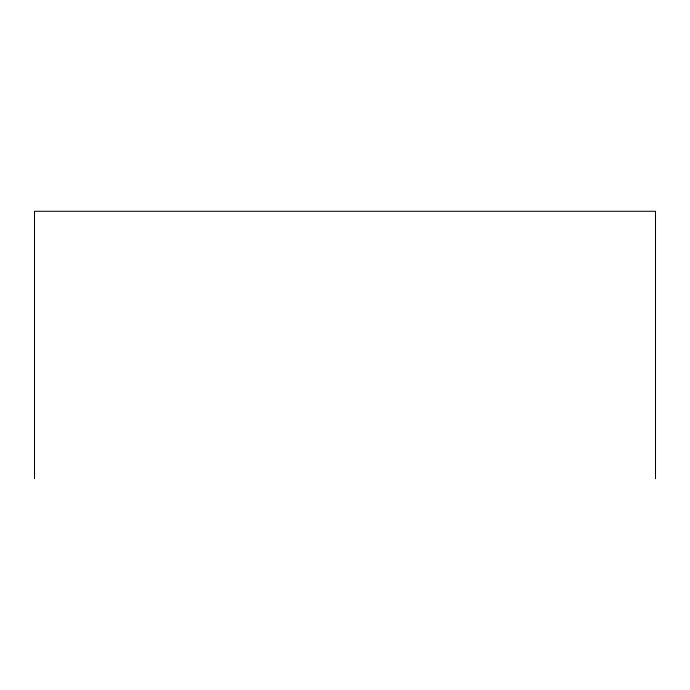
<?xml version="1.0" encoding="UTF-8"?>
<svg xmlns="http://www.w3.org/2000/svg" width="690" height="690" viewBox="0 0 690 690"><rect width="100%" height="100%" fill="white"/><g stroke="black" fill="none" stroke-linecap="round" stroke-linejoin="round"><path stroke-width="1.03" d="M655.5 478.713L655.5 211.287L34.5 211.287L34.5 478.713"/></g></svg>
